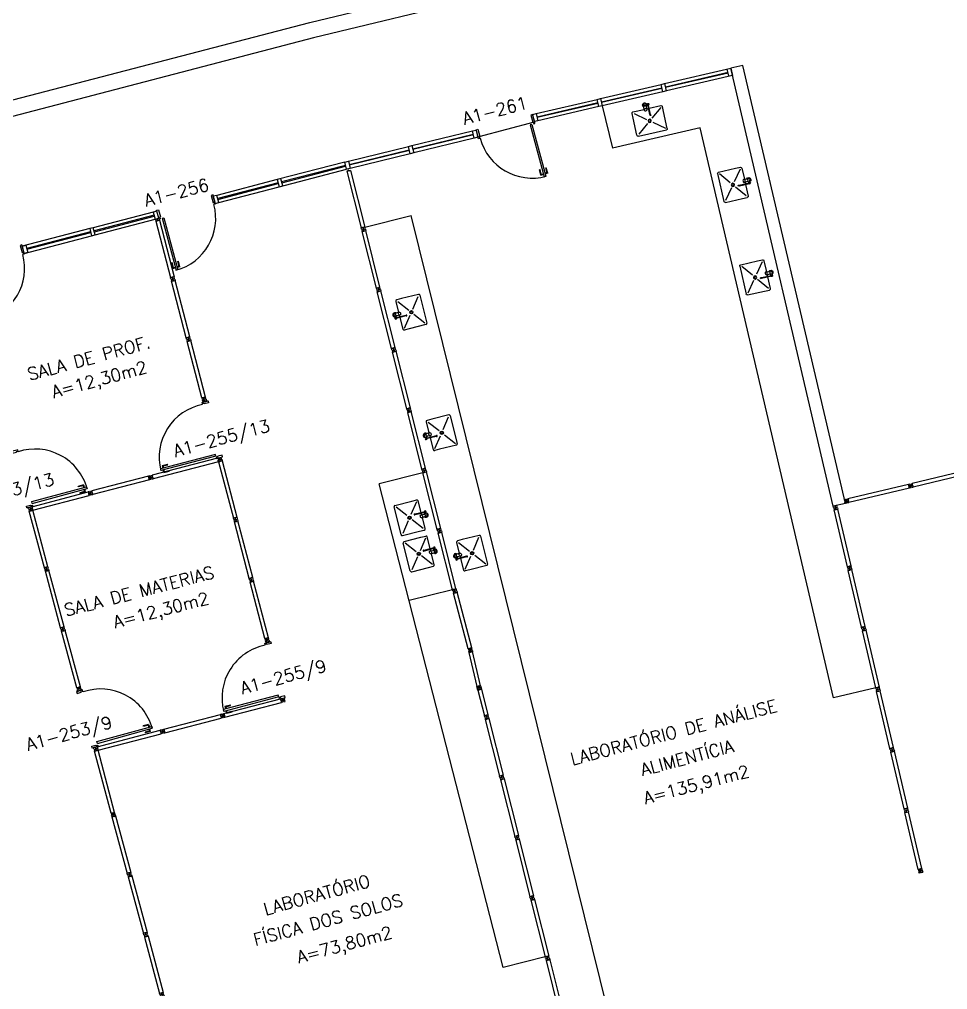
# Model space of a CAD drawing. Extents: x 26 to 324, y 73 to 188.
# Drawn here: x 83.61 to 98.54, y 97.77 to 113.38 of the extents above; entities that cross this region are included whole.
import ezdxf

# ---------------------------------------------------------------- set-up
doc = ezdxf.new("R2010")
doc.units = 0
doc.header["$LTSCALE"] = 0.01
doc.header["$MEASUREMENT"] = 0
doc.layers.get('0').update_dxf_attribs({"linetype": 'CONTINUOUS'})
doc.layers.get('DEFPOINTS').update_dxf_attribs({"linetype": 'CONTINUOUS'})
for name, color, linetype in [('ALV', 2, 'CONTINUOUS'), ('BANC', 2, 'CONTINUOUS'), ('DIV', 2, 'CONTINUOUS'), ('ESQ', 1, 'CONTINUOUS'), ('PEÇAS', 1, 'CONTINUOUS'), ('TEXTO', 2, 'CONTINUOUS'), ('TEXTO-ENDEREÇO', 2, 'CONTINUOUS'), ('USO1', 2, 'CONTINUOUS'), ('ÁREA', 2, 'CONTINUOUS')]:
    doc.layers.add(name, color=color, linetype=linetype)
doc.styles.add('1', font='romans.shx')
doc.styles.add('UNB-100', font='simplex.shx', dxfattribs={"height": 0.2})
doc.styles.add('UNB-100-1', font='simplex.shx', dxfattribs={"height": 0.2})
doc.dimstyles.new('1-600', dxfattribs={"dimtxt": 1.1, "dimasz": 2.5, "dimexe": 2, "dimexo": 4, "dimgap": 0.2, "dimtad": 1, "dimdec": 0, "dimzin": 4, "dimdsep": 46, "dimlunit": 6, "dimtxsty": '1', "dimblk1": 'NONE', "dimblk2": 'NONE', "dimsah": 1, "dimcen": 0, "dimclrd": 2, "dimclre": 2, "dimclrt": 2, "dimadec": 0, "dimazin": 0, "dimtfac": 1, "dimtdec": 0, "dimtmove": 2, "dimatfit": 3, "dimldrblk": 'NONE', "dimfxl": 0, "dimtolj": 1, "dimtzin": 0, "dimarcsym": 0})

# ---------------------------------------------------------------- blocks, each defined once
blk = doc.blocks.new('INOXA1-P')
for p, q in [((0.12, 0.23), (0.12, 0.047)), ((0.22, 0.25), (0.14, 0.25)), ((0.15, 0.22), (0.287, 0.043)), ((0.5, 0.25), (0.22, 0.25)), ((0.353, 0.043), (0.49, 0.22)), ((0.52, 0.23), (0.52, -0.23)), ((0.043, 0.008), (0.043, -0.022)), ((0.062, 0.04), (0.071, 0.04)), ((0.131, 0.048), (0.076, 0.043)), ((0.131, -0.002), (0.076, 0.003)), ((0.22, -0.027), (0.054, -0.027)), ((0.22, -0.037), (0.054, -0.037)), ((0.063, -0.003), (0.063, -0.021)), ((0.12, -0.001), (0.12, -0.027)), ((0.12, -0.037), (0.12, -0.23)), ((0.15, -0.22), (0.287, -0.043)), ((0.231, -0.027), (0.22, -0.027)), ((0.231, -0.037), (0.22, -0.037)), ((0.353, -0.043), (0.49, -0.22)), ((0.22, -0.25), (0.14, -0.25)), ((0.5, -0.25), (0.22, -0.25))]:
    blk.add_line(p, q)
blk.add_lwpolyline([(0.076, 0.003), (0.072, 0.004), (0.069, 0.009), (0.067, 0.015), (0.066, 0.023), (0.067, 0.031), (0.069, 0.037), (0.072, 0.042), (0.076, 0.043)])
blk.add_lwpolyline([(0.131, 0.048), (0.137, 0.046), (0.143, 0.041), (0.147, 0.033), (0.148, 0.023), (0.147, 0.013), (0.143, 0.006), (0.137, 0), (0.131, -0.002), (0.125, 0), (0.119, 0.006), (0.115, 0.013), (0.114, 0.023), (0.115, 0.033), (0.119, 0.041), (0.125, 0.046)], close=True)
for radius in [0.0266, 0.0163]:
    blk.add_circle((0.32, 0), radius)
for centre, radius, start, end in [((0.14, 0.23), 0.02, 90, 180), ((0.5, 0.23), 0.02, 360, 90), ((0.054, 0.023), 0.0349, 36.1705, 252.2568), ((0.054, 0.023), 0.0189, 62.7367, 235.7375), ((0.073, -0.003), 0.01, 102.8285, 180), ((0.054, 0.023), 0.0349, 285.5373, 323.9987), ((0.054, -0.032), 0.0145, 20.161, 339.839), ((0.054, -0.032), 0.005, 90.0037, 269.9963), ((0.231, -0.032), 0.00738, 222.6559, 137.3441), ((0.231, -0.032), 0.005, 269.9935, 90.0065), ((0.14, -0.23), 0.02, 180, 270), ((0.5, -0.23), 0.02, 270, 360)]:
    blk.add_arc(centre, radius, start, end)
blk = doc.blocks.new('DIVMT-SLC')
for p, q in [((-0.03, 0.03), (-0.03, 0.006)), ((-0.008, 0.03), (-0.03, 0.03)), ((-0.0185, 0.006), (-0.03, 0.006)), ((-0.0185, -0.006), (-0.0185, 0.006)), ((-0.008, 0.03), (-0.008, 0.02)), ((-0.008, 0.02), (0.008, 0.02)), ((-0.0051, 0), (0.0051, 0)), ((0.0051, 0), (-0.0051, 0)), ((-0.0051, 0), (0.0051, 0)), ((0, -0.0051), (0, 0.0051)), ((0, 0.0051), (0, -0.0051)), ((0.008, 0.03), (0.008, 0.02)), ((0.008, 0.03), (0.03, 0.03)), ((0.0205, 0.006), (0.03, 0.006)), ((0.0205, -0.006), (0.0205, 0.006)), ((0.0205, 0.006), (0.0205, -0.006)), ((0.0205, 0.006), (0.03, 0.006)), ((0.97, 0.03), (0.03, 0.03)), ((0.03, 0.006), (0.03, 0.03)), ((0.03, -0.03), (0.03, 0.03)), ((0.03, -0.005), (0.03, 0.005)), ((0.97, -0.03), (0.97, 0.03)), ((0.97, 0.03), (0.97, 0.009)), ((0.97, 0.009), (0.97, 0.027)), ((0.9795, 0.006), (0.97, 0.006)), ((0.97, -0.005), (0.97, 0.005)), ((0.9795, 0.006), (0.9795, -0.006)), ((1.0051, 0), (0.9949, 0)), ((1, 0.0051), (1, -0.0051)), ((-0.0185, -0.006), (-0.03, -0.006)), ((-0.03, -0.03), (-0.03, -0.006)), ((-0.008, -0.03), (-0.03, -0.03)), ((-0.008, -0.03), (-0.008, -0.02)), ((-0.008, -0.02), (0.008, -0.02)), ((0.008, -0.03), (0.008, -0.02)), ((0.008, -0.03), (0.03, -0.03)), ((0.0205, -0.006), (0.03, -0.006)), ((0.0205, -0.006), (0.03, -0.006)), ((0.03, -0.006), (0.03, -0.03)), ((0.97, -0.03), (0.03, -0.03)), ((0.9795, -0.006), (0.97, -0.006)), ((0.97, -0.009), (0.97, -0.027))]:
    blk.add_line(p, q)
blk = doc.blocks.new('PDV2D-SLC')
at = {"layer": 'DIV'}
for p, q in [((0.03, 0.05), (0.06, 0.05)), ((0.03, 0.035), (0.03, 0.05)), ((0.03, -0.035), (0.03, 0.035)), ((0.06, 0.05), (0.06, -0.02)), ((0.941, 0.05), (0.941, -0.02)), ((0.971, 0.05), (0.941, 0.05)), ((0.971, 0.035), (0.971, 0.05)), ((0.971, -0.035), (0.971, 0.035)), ((0.03, -0.05), (0.03, -0.035)), ((0.05, -0.05), (0.03, -0.05)), ((0.05, -0.02), (0.06, -0.02)), ((0.05, -0.02), (0.05, -0.05)), ((0.079, -0.05), (0.109, -0.05)), ((0.079, -0.05), (0.079, -0.965)), ((0.109, -0.05), (0.109, -0.965)), ((0.951, -0.02), (0.941, -0.02)), ((0.951, -0.02), (0.951, -0.05)), ((0.951, -0.05), (0.971, -0.05)), ((0.971, -0.05), (0.971, -0.035)), ((0.109, -0.965), (0.079, -0.965))]:
    blk.add_line(p, q, dxfattribs=at)
at = {"layer": 'DIV', "color": 1}
for p, q in [((0.036, -0.925), (0.036, -0.835)), ((0.046, -0.835), (0.036, -0.835)), ((0.036, -0.925), (0.076, -0.925)), ((0.046, -0.915), (0.046, -0.835)), ((0.046, -0.915), (0.076, -0.915)), ((0.141, -0.915), (0.111, -0.915)), ((0.151, -0.925), (0.111, -0.925)), ((0.141, -0.915), (0.141, -0.835)), ((0.141, -0.835), (0.151, -0.835)), ((0.151, -0.925), (0.151, -0.835))]:
    blk.add_line(p, q, dxfattribs=at)
blk.add_arc((0.076, -0.1), 0.865, 270, 3.3214, dxfattribs=at)
blk = doc.blocks.new('MTT-SLC')
for p, q in [((-0.008, 0.03), (-0.03, 0.03)), ((-0.03, 0.03), (-0.03, 0.006)), ((-0.0185, 0.006), (-0.03, 0.006)), ((-0.0185, -0.006), (-0.0185, 0.006)), ((-0.008, 0.03), (-0.008, 0.02)), ((-0.008, 0.02), (0.008, 0.02)), ((-0.0051, 0), (0.0051, 0)), ((0, -0.0051), (0, 0.0051)), ((0.008, 0.03), (0.03, 0.03)), ((0.008, 0.03), (0.008, 0.02)), ((0.0205, -0.006), (0.0205, 0.006)), ((0.0205, 0.006), (0.03, 0.006)), ((0.03, 0.006), (0.03, 0.03)), ((-0.03, -0.03), (-0.03, -0.006)), ((-0.0185, -0.006), (-0.03, -0.006)), ((-0.008, -0.03), (-0.03, -0.03)), ((-0.008, -0.02), (0.008, -0.02)), ((-0.008, -0.03), (-0.008, -0.02)), ((0.008, -0.03), (0.008, -0.02)), ((0.008, -0.03), (0.03, -0.03)), ((0.0205, -0.006), (0.03, -0.006)), ((0.03, -0.006), (0.03, -0.03))]:
    blk.add_line(p, q)
blk = doc.blocks.new('PDV2E-SLC')
at = {"layer": 'DIV'}
for p, q in [((0.065, 0.05), (0.065, 0.965)), ((0.095, 0.965), (0.065, 0.965)), ((0.095, 0.05), (0.095, 0.965)), ((0.049, 0.05), (0.029, 0.05)), ((0.029, 0.05), (0.029, 0.035)), ((0.029, 0.035), (0.029, -0.035)), ((0.049, 0.02), (0.049, 0.05)), ((0.049, 0.02), (0.059, 0.02)), ((0.059, -0.05), (0.059, 0.02)), ((0.065, 0.05), (0.095, 0.05)), ((0.928, -0.05), (0.928, 0.02)), ((0.938, 0.02), (0.928, 0.02)), ((0.938, 0.05), (0.958, 0.05)), ((0.938, 0.02), (0.938, 0.05)), ((0.958, 0.05), (0.958, 0.035)), ((0.958, 0.035), (0.958, -0.035)), ((0.029, -0.035), (0.029, -0.05)), ((0.029, -0.05), (0.059, -0.05)), ((0.958, -0.05), (0.928, -0.05)), ((0.958, -0.035), (0.958, -0.05))]:
    blk.add_line(p, q, dxfattribs=at)
at = {"layer": 'DIV', "color": 1}
for p, q in [((0.023, 0.925), (0.063, 0.925)), ((0.023, 0.925), (0.023, 0.835)), ((0.033, 0.835), (0.023, 0.835)), ((0.033, 0.915), (0.063, 0.915)), ((0.033, 0.915), (0.033, 0.835)), ((0.138, 0.925), (0.097, 0.925)), ((0.128, 0.915), (0.097, 0.915)), ((0.128, 0.915), (0.128, 0.835)), ((0.128, 0.835), (0.137, 0.835)), ((0.138, 0.925), (0.138, 0.835))]:
    blk.add_line(p, q, dxfattribs=at)
blk.add_arc((0.062, 0.1), 0.865, 356.6786, 90, dxfattribs=at)
blk = doc.blocks.new('DIV-SLC')
for p, q in [((-0.0051, 0), (0.0051, 0)), ((0, -0.0051), (0, 0.0051)), ((0.0205, 0.006), (0.03, 0.006)), ((0.0205, -0.006), (0.0205, 0.006)), ((0.03, 0.03), (0.97, 0.03)), ((0.03, 0.03), (0.03, -0.03)), ((0.03, 0.009), (0.03, 0.027)), ((0.03, 0.005), (0.03, -0.005)), ((0.97, 0.03), (0.97, -0.03)), ((0.9795, 0.006), (0.97, 0.006)), ((0.97, 0.005), (0.97, -0.005)), ((0.9795, -0.006), (0.9795, 0.006)), ((1.0051, 0), (0.9949, 0)), ((0.9949, 0), (1.0051, 0)), ((1, -0.0051), (1, 0.0051)), ((0.0205, -0.006), (0.03, -0.006)), ((0.03, -0.03), (0.03, -0.009)), ((0.03, -0.009), (0.03, -0.027)), ((0.03, -0.03), (0.97, -0.03)), ((0.9795, -0.006), (0.97, -0.006))]:
    blk.add_line(p, q)
blk = doc.blocks.new('PDV1D-SLC')
at = {"layer": 'DIV'}
for p, q in [((0, 0), (-0.012, 0)), ((0, 0.06), (0, 0.075)), ((0, 0.075), (0.03, 0.075)), ((0, -0.06), (0, 0.06)), ((0.03, 0.075), (0.03, -0.045)), ((0.91, 0.075), (0.91, -0.045)), ((0.94, 0.075), (0.91, 0.075)), ((0.94, 0.06), (0.94, 0.075)), ((0.94, -0.06), (0.94, 0.06)), ((0, -0.075), (0, -0.06)), ((0.02, -0.075), (0, -0.075)), ((0.02, -0.045), (0.03, -0.045)), ((0.02, -0.045), (0.02, -0.075)), ((0.052, -0.075), (0.052, -0.94)), ((0.052, -0.075), (0.082, -0.075)), ((0.082, -0.075), (0.082, -0.94)), ((0.92, -0.045), (0.91, -0.045)), ((0.92, -0.045), (0.92, -0.075)), ((0.92, -0.075), (0.94, -0.075)), ((0.94, -0.075), (0.94, -0.06)), ((0.019, -0.81), (0.009, -0.81)), ((0.009, -0.9), (0.009, -0.81)), ((0.009, -0.9), (0.049, -0.9)), ((0.019, -0.89), (0.019, -0.81)), ((0.019, -0.89), (0.049, -0.89)), ((0.114, -0.89), (0.084, -0.89)), ((0.124, -0.9), (0.084, -0.9)), ((0.114, -0.81), (0.124, -0.81)), ((0.114, -0.89), (0.114, -0.81)), ((0.124, -0.9), (0.124, -0.81)), ((0.082, -0.94), (0.052, -0.94))]:
    blk.add_line(p, q, dxfattribs=at)
blk.add_arc((0.048, -0.075), 0.865, 270, 0, dxfattribs=at)
blk = doc.blocks.new('DIVINI-SLC')
for p, q in [((-0.005, 0), (0.005, 0)), ((-0.005, 0), (0.005, 0)), ((0.008, 0.02), (0, 0.02)), ((0, 0.001), (0, 0.02)), ((0, -0.005), (0, 0.005)), ((0, -0.005), (0, 0.005)), ((0, -0.02), (0, 0.001)), ((0.008, 0.03), (0.03, 0.03)), ((0.008, 0.03), (0.008, 0.02)), ((0.02, 0.006), (0.03, 0.006)), ((0.02, 0.006), (0.02, -0.006)), ((0.02, -0.006), (0.02, 0.006)), ((0.02, 0.006), (0.03, 0.006)), ((0.02, -0.004), (0.02, 0.004)), ((0.023, 0.006), (0.027, 0.006)), ((0.03, -0.03), (0.03, 0.03)), ((0.03, 0.03), (0.03, -0.03)), ((0.03, 0.03), (0.97, 0.03)), ((0.03, 0.009), (0.03, 0.027)), ((0.03, 0.009), (0.03, 0.027)), ((0.03, -0.005), (0.03, 0.005)), ((0.03, 0.005), (0.03, -0.005)), ((0.97, 0.03), (0.97, -0.03)), ((0.98, 0.006), (0.97, 0.006)), ((0.97, 0.005), (0.97, -0.005)), ((0.98, -0.006), (0.98, 0.006)), ((0.995, 0), (1.005, 0)), ((1.005, 0), (0.995, 0)), ((1, -0.005), (1, 0.005)), ((0, -0.02), (0.008, -0.02)), ((0.008, -0.03), (0.008, -0.02)), ((0.008, -0.03), (0.03, -0.03)), ((0.02, -0.006), (0.03, -0.006)), ((0.02, -0.006), (0.03, -0.006)), ((0.023, -0.006), (0.027, -0.006)), ((0.03, -0.009), (0.03, -0.027)), ((0.03, -0.009), (0.03, -0.027)), ((0.03, -0.03), (0.03, -0.009)), ((0.03, -0.03), (0.97, -0.03)), ((0.98, -0.006), (0.97, -0.006))]:
    blk.add_line(p, q)
blk = doc.blocks.new('P12X6-SLC')
for p, q in [((0, -0.12), (0, 0)), ((0, 0), (0.06, 0)), ((0.06, 0), (0.06, -0.12)), ((0.06, -0.12), (0, -0.12))]:
    blk.add_line(p, q)
blk = doc.blocks.new('PDV1E-SLC')
at = {"layer": 'DIV'}
for p, q in [((-0.94, 0.075), (-0.91, 0.075)), ((-0.94, 0.06), (-0.94, 0.075)), ((-0.94, -0.06), (-0.94, 0.06)), ((-0.91, 0.075), (-0.91, -0.045)), ((0, 0.075), (-0.03, 0.075)), ((-0.03, 0.075), (-0.03, -0.045)), ((0, 0.06), (0, 0.075)), ((0, -0.06), (0, 0.06)), ((0, 0), (0.012, 0)), ((-0.94, -0.075), (-0.94, -0.06)), ((-0.92, -0.075), (-0.94, -0.075)), ((-0.92, -0.045), (-0.92, -0.075)), ((-0.92, -0.045), (0, -0.045)), ((-0.082, -0.075), (-0.082, -0.94)), ((-0.052, -0.075), (-0.082, -0.075)), ((-0.052, -0.075), (-0.052, -0.94)), ((-0.02, -0.045), (-0.03, -0.045)), ((-0.02, -0.045), (-0.02, -0.075)), ((-0.02, -0.075), (0, -0.075)), ((0, -0.075), (0, -0.06)), ((-0.114, -0.81), (-0.124, -0.81)), ((-0.124, -0.9), (-0.124, -0.81)), ((-0.124, -0.9), (-0.084, -0.9)), ((-0.114, -0.89), (-0.114, -0.81)), ((-0.114, -0.89), (-0.084, -0.89)), ((-0.019, -0.89), (-0.049, -0.89)), ((-0.009, -0.9), (-0.049, -0.9)), ((-0.019, -0.81), (-0.009, -0.81)), ((-0.019, -0.89), (-0.019, -0.81)), ((-0.009, -0.9), (-0.009, -0.81)), ((-0.082, -0.94), (-0.052, -0.94))]:
    blk.add_line(p, q, dxfattribs=at)
blk.add_arc((-0.048, -0.075), 0.865, 180, 270, dxfattribs=at)
blk = doc.blocks.new('INOXC1-P')
for p, q in [((0.1, 0.53), (0.1, 0.347)), ((0.2, 0.55), (0.12, 0.55)), ((0.13, 0.52), (0.267, 0.343)), ((0.48, 0.55), (0.2, 0.55)), ((0.333, 0.343), (0.47, 0.52)), ((0.5, 0.53), (0.5, 0.07)), ((0.042, 0.34), (0.051, 0.34)), ((0.111, 0.348), (0.056, 0.343)), ((0.023, 0.308), (0.023, 0.278)), ((0.2, 0.273), (0.034, 0.273)), ((0.2, 0.263), (0.034, 0.263)), ((0.043, 0.297), (0.043, 0.279)), ((0.111, 0.298), (0.056, 0.303)), ((0.1, 0.299), (0.1, 0.273)), ((0.1, 0.263), (0.1, 0.07)), ((0.13, 0.08), (0.267, 0.257)), ((0.211, 0.273), (0.2, 0.273)), ((0.211, 0.263), (0.2, 0.263)), ((0.333, 0.257), (0.47, 0.08)), ((0.2, 0.05), (0.12, 0.05)), ((0.48, 0.05), (0.2, 0.05)), ((0.1, -0.07), (0.1, -0.253)), ((0.2, -0.05), (0.12, -0.05)), ((0.13, -0.08), (0.267, -0.257)), ((0.48, -0.05), (0.2, -0.05)), ((0.333, -0.257), (0.47, -0.08)), ((0.5, -0.07), (0.5, -0.53)), ((0.023, -0.292), (0.023, -0.322)), ((0.042, -0.26), (0.051, -0.26)), ((0.043, -0.303), (0.043, -0.321)), ((0.111, -0.252), (0.056, -0.257)), ((0.111, -0.302), (0.056, -0.297)), ((0.1, -0.301), (0.1, -0.327)), ((0.2, -0.327), (0.034, -0.327)), ((0.2, -0.337), (0.034, -0.337)), ((0.1, -0.337), (0.1, -0.53)), ((0.13, -0.52), (0.267, -0.343)), ((0.211, -0.327), (0.2, -0.327)), ((0.211, -0.337), (0.2, -0.337)), ((0.333, -0.343), (0.47, -0.52)), ((0.2, -0.55), (0.12, -0.55)), ((0.48, -0.55), (0.2, -0.55))]:
    blk.add_line(p, q)
for points in [[(0.056, 0.303), (0.053, 0.304), (0.049, 0.309), (0.047, 0.315), (0.046, 0.323), (0.047, 0.331), (0.049, 0.337), (0.053, 0.342), (0.056, 0.343)], [(0.056, -0.297), (0.053, -0.296), (0.049, -0.291), (0.047, -0.285), (0.046, -0.277), (0.047, -0.269), (0.049, -0.263), (0.053, -0.258), (0.056, -0.257)]]:
    blk.add_lwpolyline(points)
for points in [[(0.111, 0.348), (0.117, 0.346), (0.123, 0.341), (0.127, 0.333), (0.128, 0.323), (0.127, 0.313), (0.123, 0.306), (0.117, 0.3), (0.111, 0.298), (0.105, 0.3), (0.099, 0.306), (0.095, 0.313), (0.094, 0.323), (0.095, 0.333), (0.099, 0.341), (0.105, 0.346)], [(0.111, -0.252), (0.117, -0.254), (0.123, -0.259), (0.127, -0.267), (0.128, -0.277), (0.127, -0.287), (0.123, -0.294), (0.117, -0.3), (0.111, -0.302), (0.105, -0.3), (0.099, -0.294), (0.095, -0.287), (0.094, -0.277), (0.095, -0.267), (0.099, -0.259), (0.105, -0.254)]]:
    blk.add_lwpolyline(points, close=True)
for centre, radius in [((0.3, 0.3), 0.0266), ((0.3, 0.3), 0.0163), ((0.3, -0.3), 0.0266), ((0.3, -0.3), 0.0163)]:
    blk.add_circle(centre, radius)
for centre, radius, start, end in [((0.12, 0.53), 0.02, 90, 180), ((0.48, 0.53), 0.02, 360, 90), ((0.034, 0.323), 0.0349, 36.1705, 252.2568), ((0.034, 0.323), 0.0189, 62.7367, 235.7375), ((0.034, 0.268), 0.0145, 20.161, 339.839), ((0.034, 0.268), 0.005, 90.0037, 269.9963), ((0.053, 0.297), 0.01, 102.8285, 180), ((0.034, 0.323), 0.0349, 285.5373, 323.9987), ((0.211, 0.268), 0.00738, 222.6559, 137.3441), ((0.211, 0.268), 0.005, 269.9935, 90.0065), ((0.12, 0.07), 0.02, 180, 270), ((0.48, 0.07), 0.02, 270, 360), ((0.12, -0.07), 0.02, 90, 180), ((0.48, -0.07), 0.02, 360, 90), ((0.034, -0.277), 0.0349, 36.1705, 252.2568), ((0.034, -0.277), 0.0189, 62.7367, 235.7375), ((0.053, -0.303), 0.01, 102.8285, 180), ((0.034, -0.277), 0.0349, 285.5373, 323.9987), ((0.034, -0.332), 0.0145, 20.161, 339.839), ((0.034, -0.332), 0.005, 90.0037, 269.9963), ((0.211, -0.332), 0.00738, 222.6559, 137.3441), ((0.211, -0.332), 0.005, 269.9935, 90.0065), ((0.12, -0.53), 0.02, 180, 270), ((0.48, -0.53), 0.02, 270, 360)]:
    blk.add_arc(centre, radius, start, end)
blk = doc.blocks.new('*D33')
at = {"color": 2, "linetype": 'ByBlock'}
for p, q in [((105.747, 92.742), (106.698, 88.342)), ((76.953, 85.224), (78.275, 80.921))]:
    blk.add_line(p, q, dxfattribs=at)
blk.add_arc((179.608, -249.018), 347.15, 102.19512, 107.07317, dxfattribs=at)
at = {"layer": 'DEFPOINTS', "color": 0, "linetype": 'ByBlock'}
for p in [(104.585, 98.118), (104.902, 96.652), (75.338, 90.481), (75.779, 89.047), (96.677, 88.08)]:
    blk.add_point(p, dxfattribs=at)
at = {"color": 2, "linetype": 'ByBlock', "insert": (91.666, 87.772), "char_height": 1.1, "attachment_point": 5, "rotation": 14.6341, "style": '1'}
blk.add_mtext('\\A1;Agrônomia e Veterinária', dxfattribs=at)
blk = doc.blocks.new('_NONE')
at = {"color": 0, "linetype": 'ByBlock'}
blk.add_circle((0, 0), 0.25, dxfattribs=at)

msp = doc.modelspace()

# ---------------------------------------------------------------- linework, layer by layer
at = {"layer": 'ALV'}
for p, q in [((95.246, 112.638), (95.052, 112.593)), ((96.699, 105.547), (95.052, 112.593)), ((96.893, 105.593), (95.246, 112.638)), ((92.984, 111.988), (93.147, 111.309)), ((94.556, 111.636), (93.147, 111.309)), ((96.7, 102.466), (94.556, 111.636)), ((96.893, 105.593), (96.699, 105.547)), ((97.382, 102.626), (96.7, 102.466))]:
    msp.add_line(p, q, dxfattribs=at)
at = {"layer": 'BANC'}
for p, q in [((88.279, 113.327), (94.503, 114.836)), ((88.338, 113.084), (94.562, 114.593)), ((82.081, 111.712), (88.279, 113.327)), ((82.144, 111.47), (88.342, 113.085)), ((89.164, 110.038), (89.909, 110.226)), ((93.543, 95.543), (89.909, 110.226)), ((90.098, 106.087), (89.395, 105.91)), ((91.387, 98.127), (89.395, 105.91)), ((90.572, 104.205), (89.876, 104.03)), ((91.03, 102.646), (91.056, 102.541)), ((92.065, 98.298), (91.387, 98.127))]:
    msp.add_line(p, q, dxfattribs=at)
at = {"layer": 'DIV'}
for p, q in [((86.797, 106.321), (85.742, 106.045)), ((86.812, 106.263), (85.758, 105.987)), ((85.706, 106.036), (85.684, 106.03)), ((85.684, 106.03), (85.69, 106.007)), ((85.702, 106.01), (85.69, 106.007)), ((85.705, 105.998), (85.693, 105.995)), ((85.7, 105.972), (85.693, 105.995)), ((85.721, 105.978), (85.7, 105.972)), ((85.705, 105.998), (85.702, 106.01)), ((85.706, 106.036), (85.708, 106.026)), ((85.708, 106.026), (85.724, 106.03)), ((85.716, 106.007), (85.726, 106.01)), ((85.726, 106.01), (85.716, 106.007)), ((85.716, 106.007), (85.726, 106.01)), ((85.718, 105.987), (85.734, 105.991)), ((85.721, 105.978), (85.718, 105.987)), ((85.72, 106.014), (85.722, 106.004)), ((85.722, 106.004), (85.72, 106.014)), ((85.721, 106.04), (85.742, 106.045)), ((85.721, 106.04), (85.724, 106.03)), ((85.736, 105.982), (85.734, 105.991)), ((85.736, 105.982), (85.758, 105.987)), ((85.739, 106.02), (85.748, 106.022)), ((85.739, 106.02), (85.748, 106.022)), ((85.739, 106.02), (85.742, 106.008)), ((85.742, 106.008), (85.739, 106.02)), ((85.758, 105.987), (85.742, 106.045)), ((85.748, 106.022), (85.742, 106.045)), ((85.742, 106.008), (85.752, 106.01)), ((85.742, 106.008), (85.752, 106.01)), ((85.751, 106.011), (85.749, 106.021)), ((85.752, 106.01), (85.758, 105.987)), ((97.91, 105.898), (96.933, 105.664)), ((97.924, 105.84), (96.947, 105.606)), ((97.91, 105.898), (97.915, 105.878)), ((97.924, 105.84), (97.91, 105.898)), ((97.915, 105.878), (97.911, 105.895)), ((97.925, 105.877), (97.916, 105.875)), ((97.918, 105.864), (97.916, 105.874)), ((97.928, 105.865), (97.919, 105.863)), ((97.919, 105.86), (97.924, 105.843)), ((97.925, 105.877), (97.928, 105.865)), ((97.951, 105.877), (97.941, 105.875)), ((97.945, 105.881), (97.948, 105.871)), ((96.896, 105.656), (96.875, 105.65)), ((96.875, 105.65), (96.88, 105.627)), ((96.896, 105.656), (96.898, 105.646)), ((96.898, 105.646), (96.914, 105.65)), ((96.912, 105.659), (96.933, 105.664)), ((96.912, 105.659), (96.914, 105.65)), ((96.947, 105.606), (96.933, 105.664)), ((96.939, 105.641), (96.933, 105.664)), ((96.891, 105.63), (96.88, 105.627)), ((96.894, 105.618), (96.883, 105.615)), ((96.889, 105.592), (96.883, 105.615)), ((96.91, 105.597), (96.889, 105.592)), ((96.894, 105.618), (96.891, 105.63)), ((96.906, 105.627), (96.916, 105.629)), ((96.916, 105.629), (96.906, 105.627)), ((96.906, 105.627), (96.916, 105.629)), ((96.908, 105.607), (96.923, 105.611)), ((96.91, 105.597), (96.908, 105.607)), ((96.91, 105.633), (96.912, 105.623)), ((96.912, 105.623), (96.91, 105.633)), ((96.926, 105.601), (96.923, 105.611)), ((96.926, 105.601), (96.947, 105.606)), ((96.929, 105.639), (96.939, 105.641)), ((96.929, 105.639), (96.939, 105.641)), ((96.929, 105.639), (96.932, 105.627)), ((96.932, 105.627), (96.929, 105.639)), ((96.932, 105.627), (96.941, 105.629)), ((96.932, 105.627), (96.941, 105.629)), ((96.941, 105.63), (96.939, 105.64)), ((96.941, 105.629), (96.947, 105.606)), ((90.575, 104.206), (90.599, 104.212)), ((90.581, 104.185), (90.575, 104.206)), ((90.581, 104.185), (90.591, 104.188)), ((90.585, 104.17), (90.594, 104.172)), ((90.585, 104.17), (90.59, 104.148)), ((90.59, 104.148), (90.648, 104.163)), ((90.613, 104.154), (90.59, 104.148)), ((90.826, 103.254), (90.59, 104.148)), ((90.591, 104.188), (90.594, 104.172)), ((90.602, 104.201), (90.599, 104.212)), ((90.602, 104.201), (90.613, 104.204)), ((90.617, 104.186), (90.607, 104.183)), ((90.607, 104.183), (90.617, 104.186)), ((90.634, 104.221), (90.61, 104.215)), ((90.613, 104.204), (90.61, 104.215)), ((90.611, 104.19), (90.613, 104.18)), ((90.613, 104.18), (90.611, 104.19)), ((90.611, 104.19), (90.613, 104.18)), ((90.623, 104.166), (90.611, 104.163)), ((90.611, 104.163), (90.623, 104.166)), ((90.611, 104.163), (90.613, 104.154)), ((90.611, 104.163), (90.613, 104.154)), ((90.614, 104.154), (90.624, 104.157)), ((90.623, 104.166), (90.625, 104.157)), ((90.623, 104.166), (90.625, 104.157)), ((90.625, 104.157), (90.648, 104.163)), ((90.639, 104.2), (90.629, 104.197)), ((90.629, 104.197), (90.633, 104.182)), ((90.643, 104.184), (90.633, 104.182)), ((90.639, 104.2), (90.634, 104.221)), ((90.643, 104.184), (90.648, 104.163)), ((90.884, 103.269), (90.648, 104.163)), ((90.826, 103.254), (90.884, 103.269)), ((90.846, 103.259), (90.829, 103.255)), ((90.84, 103.196), (90.898, 103.21)), ((90.969, 102.648), (90.84, 103.196)), ((90.851, 103.251), (90.849, 103.26)), ((90.85, 103.26), (90.86, 103.263)), ((90.863, 103.254), (90.851, 103.251)), ((90.867, 103.234), (90.851, 103.214)), ((90.857, 103.21), (90.861, 103.237)), ((90.863, 103.254), (90.861, 103.263)), ((90.873, 103.214), (90.861, 103.211)), ((90.861, 103.211), (90.863, 103.202)), ((90.873, 103.251), (90.863, 103.249)), ((90.884, 103.269), (90.864, 103.264)), ((90.864, 103.264), (90.881, 103.268)), ((90.864, 103.202), (90.874, 103.204)), ((90.869, 103.245), (90.867, 103.255)), ((90.867, 103.255), (90.869, 103.245)), ((90.873, 103.214), (90.875, 103.205)), ((91.027, 102.661), (90.898, 103.21)), ((90.968, 102.647), (90.973, 102.627)), ((90.983, 102.589), (90.968, 102.647)), ((90.983, 102.589), (90.968, 102.647)), ((90.968, 102.647), (90.973, 102.627)), ((90.969, 102.648), (91.027, 102.661)), ((90.973, 102.627), (90.969, 102.644)), ((90.973, 102.627), (90.969, 102.644)), ((90.989, 102.653), (90.972, 102.648)), ((90.983, 102.626), (90.974, 102.624)), ((90.983, 102.626), (90.974, 102.624)), ((90.977, 102.613), (90.974, 102.623)), ((90.977, 102.613), (90.974, 102.623)), ((90.986, 102.615), (90.977, 102.612)), ((90.986, 102.615), (90.977, 102.612)), ((90.978, 102.609), (90.982, 102.592)), ((90.978, 102.609), (90.982, 102.592)), ((90.983, 102.626), (90.986, 102.615)), ((90.983, 102.626), (90.986, 102.615)), ((91.041, 102.604), (90.983, 102.589)), ((90.983, 102.589), (91.003, 102.594)), ((90.983, 102.589), (91.087, 102.176)), ((91.003, 102.594), (90.986, 102.59)), ((90.994, 102.644), (90.992, 102.653)), ((90.993, 102.653), (91.003, 102.656)), ((91.006, 102.647), (90.994, 102.644)), ((91, 102.624), (91.01, 102.627)), ((91.01, 102.627), (91, 102.624)), ((91.01, 102.627), (91, 102.624)), ((91.01, 102.627), (91, 102.624)), ((91.003, 102.63), (91.006, 102.62)), ((91.003, 102.63), (91.006, 102.62)), ((91.003, 102.63), (91.006, 102.62)), ((91.006, 102.647), (91.004, 102.656)), ((91.006, 102.62), (91.004, 102.63)), ((91.004, 102.604), (91.016, 102.607)), ((91.004, 102.604), (91.006, 102.595)), ((91.007, 102.657), (91.024, 102.661)), ((91.027, 102.661), (91.007, 102.657)), ((91.017, 102.598), (91.007, 102.595)), ((91.016, 102.607), (91.018, 102.598)), ((91.021, 102.598), (91.038, 102.603)), ((91.041, 102.604), (91.145, 102.191)), ((91.145, 102.191), (91.087, 102.176)), ((91.11, 102.182), (91.087, 102.176)), ((91.093, 102.155), (91.087, 102.176)), ((91.093, 102.155), (91.102, 102.157)), ((91.097, 102.139), (91.106, 102.142)), ((91.097, 102.139), (91.102, 102.118)), ((91.106, 102.142), (91.102, 102.157)), ((91.102, 102.118), (91.125, 102.124)), ((91.113, 102.173), (91.11, 102.182)), ((91.113, 102.173), (91.11, 102.182)), ((91.121, 102.185), (91.111, 102.182)), ((91.113, 102.173), (91.124, 102.176)), ((91.124, 102.176), (91.113, 102.173)), ((91.119, 102.153), (91.129, 102.156)), ((91.129, 102.156), (91.119, 102.153)), ((91.122, 102.185), (91.145, 102.191)), ((91.124, 102.176), (91.122, 102.185)), ((91.124, 102.176), (91.122, 102.185)), ((91.125, 102.15), (91.122, 102.159)), ((91.122, 102.159), (91.125, 102.15)), ((91.125, 102.15), (91.122, 102.159)), ((91.134, 102.138), (91.122, 102.135)), ((91.122, 102.135), (91.125, 102.124)), ((91.134, 102.138), (91.137, 102.127)), ((91.16, 102.133), (91.137, 102.127)), ((91.151, 102.17), (91.141, 102.167)), ((91.145, 102.152), (91.141, 102.167)), ((91.151, 102.17), (91.145, 102.191)), ((91.155, 102.154), (91.145, 102.152)), ((91.155, 102.154), (91.16, 102.133)), ((84.858, 101.68), (85.873, 101.945)), ((85.894, 101.95), (85.873, 101.945)), ((85.873, 101.945), (85.888, 101.887)), ((85.879, 101.922), (85.873, 101.945)), ((85.888, 101.924), (85.879, 101.922)), ((85.888, 101.924), (85.879, 101.922)), ((85.879, 101.921), (85.882, 101.911)), ((85.891, 101.912), (85.882, 101.91)), ((85.891, 101.912), (85.882, 101.91)), ((85.882, 101.91), (85.888, 101.887)), ((85.891, 101.912), (85.888, 101.924)), ((85.888, 101.924), (85.891, 101.912)), ((85.894, 101.95), (85.897, 101.941)), ((85.912, 101.945), (85.897, 101.941)), ((85.914, 101.925), (85.905, 101.922)), ((85.905, 101.922), (85.914, 101.925)), ((85.914, 101.925), (85.905, 101.922)), ((85.922, 101.906), (85.907, 101.902)), ((85.909, 101.892), (85.907, 101.902)), ((85.911, 101.919), (85.908, 101.928)), ((85.908, 101.928), (85.911, 101.919)), ((85.91, 101.954), (85.931, 101.96)), ((85.91, 101.954), (85.912, 101.945)), ((85.925, 101.896), (85.922, 101.906)), ((85.925, 101.896), (85.946, 101.902)), ((85.926, 101.934), (85.937, 101.937)), ((85.926, 101.934), (85.929, 101.922)), ((85.929, 101.922), (85.94, 101.925)), ((85.931, 101.96), (85.937, 101.937)), ((85.946, 101.902), (85.94, 101.925)), ((84.874, 101.622), (85.888, 101.887)), ((85.909, 101.892), (85.888, 101.887)), ((84.8, 101.665), (84.824, 101.671)), ((84.806, 101.643), (84.8, 101.665)), ((84.806, 101.643), (84.816, 101.646)), ((84.81, 101.628), (84.82, 101.63)), ((84.81, 101.628), (84.816, 101.607)), ((84.816, 101.646), (84.82, 101.63)), ((84.816, 101.607), (84.874, 101.622)), ((84.839, 101.613), (84.816, 101.607)), ((85.082, 100.608), (84.816, 101.607)), ((84.826, 101.66), (84.824, 101.671)), ((84.826, 101.66), (84.838, 101.663)), ((84.832, 101.642), (84.842, 101.645)), ((84.842, 101.645), (84.832, 101.642)), ((84.832, 101.642), (84.842, 101.645)), ((84.858, 101.68), (84.835, 101.674)), ((84.838, 101.663), (84.835, 101.674)), ((84.838, 101.638), (84.836, 101.648)), ((84.836, 101.648), (84.838, 101.638)), ((84.838, 101.638), (84.836, 101.648)), ((84.836, 101.648), (84.838, 101.638)), ((84.848, 101.625), (84.837, 101.622)), ((84.837, 101.622), (84.848, 101.625)), ((84.837, 101.622), (84.839, 101.613)), ((84.837, 101.622), (84.839, 101.613)), ((84.84, 101.613), (84.85, 101.616)), ((84.848, 101.625), (84.851, 101.616)), ((84.848, 101.625), (84.851, 101.616)), ((84.851, 101.616), (84.874, 101.622)), ((84.864, 101.659), (84.854, 101.656)), ((84.854, 101.656), (84.858, 101.641)), ((84.855, 101.654), (84.865, 101.657)), ((84.858, 101.643), (84.855, 101.654)), ((84.858, 101.68), (84.874, 101.622)), ((84.864, 101.659), (84.858, 101.68)), ((84.858, 101.643), (84.868, 101.645)), ((84.868, 101.643), (84.858, 101.641)), ((84.864, 101.66), (84.859, 101.677)), ((84.865, 101.656), (84.867, 101.646)), ((84.868, 101.643), (84.874, 101.622)), ((84.874, 101.622), (84.868, 101.642)), ((84.868, 101.642), (84.873, 101.625)), ((85.14, 100.623), (84.874, 101.622)), ((85.082, 100.608), (85.14, 100.623)), ((85.102, 100.613), (85.085, 100.609)), ((85.107, 100.605), (85.105, 100.614)), ((85.106, 100.614), (85.116, 100.617)), ((85.119, 100.608), (85.107, 100.605)), ((85.123, 100.588), (85.114, 100.585)), ((85.119, 100.608), (85.117, 100.617)), ((85.12, 100.582), (85.117, 100.591)), ((85.14, 100.623), (85.12, 100.618)), ((85.12, 100.618), (85.137, 100.622)), ((98.102, 99.713), (98.123, 99.718)), ((98.137, 99.66), (98.123, 99.718)), ((98.129, 99.695), (98.123, 99.718)), ((98.086, 99.709), (98.065, 99.704)), ((98.065, 99.704), (98.07, 99.681)), ((98.081, 99.683), (98.07, 99.681)), ((98.084, 99.672), (98.073, 99.669)), ((98.079, 99.646), (98.073, 99.669)), ((98.1, 99.651), (98.079, 99.646)), ((98.084, 99.672), (98.081, 99.683)), ((98.086, 99.709), (98.088, 99.699)), ((98.088, 99.699), (98.104, 99.703)), ((98.096, 99.681), (98.106, 99.683)), ((98.106, 99.683), (98.096, 99.681)), ((98.096, 99.681), (98.106, 99.683)), ((98.098, 99.661), (98.113, 99.664)), ((98.1, 99.651), (98.098, 99.661)), ((98.1, 99.687), (98.102, 99.677)), ((98.102, 99.677), (98.1, 99.687)), ((98.102, 99.713), (98.104, 99.703)), ((98.115, 99.655), (98.113, 99.664)), ((98.115, 99.655), (98.137, 99.66)), ((98.119, 99.692), (98.129, 99.695)), ((98.119, 99.692), (98.129, 99.695)), ((98.119, 99.692), (98.122, 99.681)), ((98.122, 99.681), (98.119, 99.692)), ((98.122, 99.681), (98.131, 99.683)), ((98.122, 99.681), (98.131, 99.683)), ((98.131, 99.684), (98.129, 99.694)), ((98.131, 99.683), (98.137, 99.66))]:
    msp.add_line(p, q, dxfattribs=at)
at = {"layer": 'ESQ'}
for p, q in [((93.986, 112.346), (95.052, 112.593)), ((93.999, 112.293), (95.006, 112.527)), ((95.008, 112.515), (94.001, 112.281)), ((95.021, 112.462), (94.993, 112.579)), ((95.052, 112.593), (95.079, 112.476)), ((95.079, 112.476), (94.014, 112.229)), ((95.079, 112.476), (95.021, 112.462)), ((92.957, 112.105), (93.928, 112.332)), ((92.969, 112.052), (93.94, 112.279)), ((93.943, 112.268), (92.972, 112.041)), ((93.955, 112.215), (92.984, 111.988)), ((93.928, 112.332), (93.986, 112.346)), ((93.955, 112.215), (93.928, 112.332)), ((94.014, 112.229), (93.955, 112.215)), ((93.986, 112.346), (94.013, 112.23)), ((91.922, 111.863), (92.899, 112.091)), ((92.899, 112.091), (92.957, 112.105)), ((92.926, 111.975), (92.899, 112.091)), ((92.957, 112.105), (92.984, 111.989)), ((91.934, 111.811), (92.911, 112.039)), ((92.914, 112.027), (91.937, 111.799)), ((92.926, 111.975), (91.949, 111.746)), ((92.984, 111.988), (92.926, 111.975)), ((91.864, 111.85), (91.922, 111.863)), ((91.891, 111.733), (91.864, 111.85)), ((91.949, 111.746), (91.891, 111.733)), ((91.922, 111.863), (91.949, 111.747)), ((89.922, 111.347), (90.895, 111.584)), ((90.895, 111.584), (90.953, 111.598)), ((90.923, 111.468), (90.895, 111.584)), ((90.953, 111.598), (90.981, 111.483)), ((89.935, 111.295), (90.907, 111.532)), ((90.91, 111.52), (89.938, 111.283)), ((90.923, 111.468), (89.951, 111.231)), ((90.981, 111.482), (90.923, 111.468)), ((88.899, 111.097), (89.864, 111.333)), ((88.912, 111.045), (89.877, 111.281)), ((89.88, 111.269), (88.914, 111.034)), ((89.864, 111.333), (89.922, 111.347)), ((89.892, 111.216), (89.864, 111.333)), ((89.922, 111.347), (89.95, 111.232)), ((89.892, 111.216), (88.927, 110.98)), ((89.951, 111.231), (89.892, 111.216)), ((88.841, 111.083), (87.755, 110.8)), ((87.785, 110.684), (88.871, 110.967)), ((88.853, 111.03), (87.826, 110.763)), ((87.829, 110.751), (88.856, 111.019)), ((87.755, 110.8), (86.784, 110.547)), ((87.813, 110.815), (87.755, 110.8)), ((87.755, 110.8), (87.785, 110.684)), ((87.843, 110.699), (87.813, 110.815)), ((87.768, 110.748), (86.798, 110.495)), ((86.801, 110.483), (87.771, 110.736)), ((86.815, 110.431), (87.785, 110.684)), ((87.785, 110.684), (87.843, 110.699)), ((86.784, 110.547), (86.726, 110.532)), ((86.726, 110.532), (86.757, 110.416)), ((86.815, 110.431), (86.784, 110.547)), ((86.757, 110.416), (86.815, 110.431)), ((85.762, 110.279), (84.797, 110.027)), ((85.775, 110.227), (84.811, 109.975)), ((84.814, 109.963), (85.778, 110.215)), ((85.82, 110.294), (85.762, 110.279)), ((85.762, 110.279), (85.792, 110.164)), ((85.792, 110.163), (85.85, 110.178)), ((85.85, 110.178), (85.82, 110.294)), ((84.797, 110.027), (84.739, 110.012)), ((84.827, 109.911), (84.797, 110.027)), ((84.827, 109.911), (85.792, 110.163)), ((84.739, 110.012), (83.654, 109.729)), ((83.684, 109.613), (84.769, 109.896)), ((84.753, 109.96), (83.726, 109.692)), ((83.729, 109.68), (84.756, 109.948)), ((84.739, 110.012), (84.769, 109.897)), ((84.769, 109.896), (84.827, 109.911)), ((83.656, 109.729), (83.714, 109.744)), ((83.686, 109.613), (83.656, 109.729)), ((83.714, 109.744), (83.744, 109.629)), ((83.744, 109.628), (83.686, 109.613))]:
    msp.add_line(p, q, dxfattribs=at)

# ---------------------------------------------------------------- block references
at = {"layer": 'DIV'}
for name, p, rotation in [('PDV1E-SLC', (91.881, 111.775), 15.09734784752838), ('DIV-SLC', (88.897, 110.971), 284.1462999999999), ('PDV1D-SLC', (85.835, 110.237), 15.04646950651316), ('DIVINI-SLC', (85.823, 110.17), 284.6338), ('DIVMT-SLC', (89.142, 110.002), 284.1462999999999), ('PDV1D-SLC', (82.761, 109.433), 15.04646950651316), ('DIVMT-SLC', (86.076, 109.202), 284.6338), ('DIVMT-SLC', (89.386, 109.032), 284.1462999999999), ('DIVMT-SLC', (86.328, 108.235), 284.6338), ('DIVMT-SLC', (89.631, 108.062), 284.1462999999999), ('PDV2E-SLC', (86.834, 106.3), 104.4808919670215), ('MTT-SLC', (86.581, 107.267), 16.78051226874304), ('DIVMT-SLC', (89.875, 107.093), 284.1462999999999), ('PDV2D-SLC', (83.786, 105.503), 105.1218999991197), ('MTT-SLC', (86.834, 106.3), 14.50179956351783), ('DIV-SLC', (86.834, 106.3), 284.6338), ('DIVMT-SLC', (90.119, 106.123), 284.1462999999999), ('DIVMT-SLC', (97.946, 105.876), 13.44475904473758), ('DIVMT-SLC', (84.753, 105.756), 14.66462821597547), ('DIV-SLC', (83.786, 105.503), 14.65678923619242), ('MTT-SLC', (96.915, 105.63), 193.4447590447375), ('DIVMT-SLC', (83.786, 105.503), 285.1219), ('DIVMT-SLC', (96.735, 105.524), 283.1572746829974), ('DIVMT-SLC', (87.087, 105.332), 284.6338), ('DIVMT-SLC', (90.364, 105.153), 284.1462999999999), ('DIVMT-SLC', (84.047, 104.537), 285.1219), ('DIVMT-SLC', (96.962, 104.551), 283.1572746829974), ('DIVMT-SLC', (87.339, 104.364), 284.6338), ('DIVMT-SLC', (84.308, 103.572), 285.1219), ('DIVMT-SLC', (97.19, 103.577), 283.1572746829974), ('PDV2E-SLC', (87.844, 102.429), 104.6336002042808), ('MTT-SLC', (87.592, 103.397), 15.02137836812247), ('MTT-SLC', (90.862, 103.232), 14.72134711467203), ('PDV2D-SLC', (84.837, 101.643), 105.5687246534093), ('MTT-SLC', (84.569, 102.607), 16.15954317017541), ('MTT-SLC', (91.005, 102.625), 14.03762888331482), ('DIVMT-SLC', (97.418, 102.603), 283.1572746829974), ('DIVMT-SLC', (87.844, 102.429), 194.7516791296471), ('DIVMT-SLC', (86.877, 102.175), 194.5499893788779), ('DIVMT-SLC', (91.368, 101.185), 104.1462), ('DIVMT-SLC', (97.645, 101.629), 283.1572746829974), ('DIVMT-SLC', (91.612, 100.215), 104.1462), ('DIVMT-SLC', (97.873, 100.656), 283.1572746829974), ('MTT-SLC', (85.119, 100.586), 15.38744745510452), ('DIVMT-SLC', (85.379, 99.621), 105.1218), ('DIVMT-SLC', (91.857, 99.245), 104.1462), ('DIVMT-SLC', (85.64, 98.656), 105.1218), ('DIVMT-SLC', (92.101, 98.276), 104.1462), ('DIVMT-SLC', (85.901, 97.69), 105.1218), ('DIVMT-SLC', (92.346, 97.306), 104.1462)]:
    msp.add_blockref(name, p, dxfattribs=dict(at, rotation=rotation))
at = {"layer": 'ESQ', "rotation": 13.28673677077773}
msp.add_blockref('P12X6-SLC', (88.841, 111.083), dxfattribs=at)
at = {"layer": 'PEÇAS', "xscale": -1}
for p, rotation in [((93.675, 112.057), 102.743218089478), ((95.396, 110.787), 12.74321808947803), ((95.752, 109.299), 12.74321808947803)]:
    msp.add_blockref('INOXA1-P', p, dxfattribs=dict(at, rotation=rotation))
at = {"layer": 'PEÇAS'}
for name, p, rotation in [('INOXA1-P', (89.602, 108.59), 14.14629999999943), ('INOXA1-P', (90.091, 106.652), 14.14629999999943), ('INOXC1-P', (90.249, 105.145), 194.1462999999994), ('INOXA1-P', (90.579, 104.714), 14.14629999999943)]:
    msp.add_blockref(name, p, dxfattribs=dict(at, rotation=rotation))

# ---------------------------------------------------------------- texts
at = {"layer": 'TEXTO', "style": 'UNB-100'}
for s, rotation, p in [('SALA DE PROF. ', 15.2079, (83.771, 107.565)), ('SALA DE MATERIAS', 14.5354, (84.359, 103.772)), ('LABORATÓRIO DE ANÁLISE', 14.7508, (92.498, 101.378)), ('ALIMENTÍCIA', 14.7508, (93.628, 101.209)), ('LABORATÓRIO', 15.2361, (87.566, 98.967)), ('FÍSICA DOS SOLOS', 15.2361, (87.402, 98.473))]:
    msp.add_text(s, height=0.2, rotation=rotation, dxfattribs=at).set_placement(p)
at = {"layer": 'TEXTO-ENDEREÇO', "style": 'UNB-100-1'}
for s, rotation, p in [('A1-261', 14.4424, (90.766, 111.682)), ('A1-256', 14.4424, (85.644, 110.365)), ('A1-255/13', 15.2082, (86.115, 106.336)), ('A1-253/13', 15.2082, (82.646, 105.475)), ('A1-255/9', 15.2082, (87.192, 102.52)), ('A1-253/9', 15.2082, (83.746, 101.613))]:
    msp.add_text(s, height=0.2, rotation=rotation, dxfattribs=at).set_placement(p)
at = {"layer": 'ÁREA', "style": 'UNB-100'}
for s, rotation, p in [('A=12,30m2', 15.2079, (84.158, 107.284)), ('A=12,30m2', 14.5354, (85.147, 103.584)), ('A=135,91m2', 14.7508, (93.674, 100.752)), ('A=73,80m2', 15.2361, (88.101, 98.193))]:
    msp.add_text(s, height=0.2, rotation=rotation, dxfattribs=at).set_placement(p)

# ---------------------------------------------------------------- dimensions: what is measured, and where the dimension line sits
at = {"layer": 'USO1'}
dim = msp.add_angular_dim_2l(base=(96.677, 88.08), line1=((75.338, 90.481), (75.779, 89.047)), line2=((104.902, 96.652), (104.585, 98.118)), text='Agrônomia e Veterinária', dimstyle='1-600', override={"dimazin": 1}, dxfattribs=at)
dim.commit()
dim.dimension.update_dxf_attribs({"geometry": '*D33', "text_midpoint": (91.666, 87.772)})

doc.saveas('drawing.dxf')
